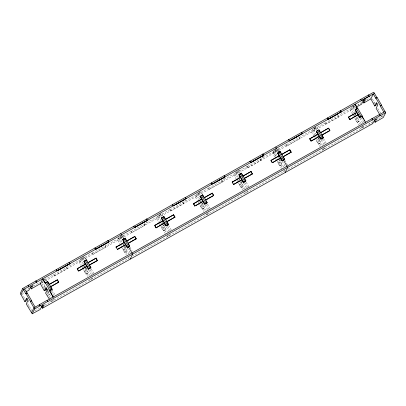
<?xml version="1.0" encoding="UTF-8"?>
<svg xmlns="http://www.w3.org/2000/svg" width="406" height="406" viewBox="0 0 406 406"><rect width="100%" height="100%" fill="white"/><g stroke="black" fill="none" stroke-linecap="round" stroke-linejoin="round"><path stroke-width="0.3" stroke-dasharray="2.03 1.52" d="M28.993 287.565L28.258 289.031L26.085 290.244M24.456 298.243L22.442 294.35M28.856 300.333L27.38 303.267L31.795 310.428M44.462 288.493L41.508 282.992L42.285 281.454M43.188 281.317L42.671 282.343L45.157 286.616M53.638 274.842L53.749 274.613L54.308 276.004L53.638 274.842L92.497 252.953L93.055 254.339L92.497 252.953M47.735 290.478L48.476 289.011M47.142 292.218L47.913 291.787L48.654 290.315M50.258 298.034L48.441 294.908L48.324 295.142L49.603 294.259L47.279 295.558M54.308 276.004L67.223 268.782L66.665 267.392M51.689 300.267L50.912 301.81L50.308 300.765M52.075 301.156L52.592 300.13M53.237 300.506L54.013 298.968M80.906 258.389L79.094 261.982L81.225 265.646M82.068 257.734L80.256 261.332L82.083 264.473M83.743 256.059L81.418 260.682L83.854 264.869M83.971 267.148L84.463 266.169M85.91 274.126L88.351 272.599L85.91 274.126L84.336 271.421L86.057 268.001M87.219 267.351L85.499 270.772L88.701 275.852M84.336 271.421L86.661 270.122L87.402 268.655M92.38 253.182L131.245 231.288L131.803 232.679L131.245 231.288M93.055 254.339L105.971 247.122L105.413 245.731M89.66 280.145L90.178 279.12M91.599 277.953L90.822 279.495L90.218 278.455M91.984 278.846L92.502 277.821M118.872 237.434L118.329 238.51L121.135 243.331M119.394 237.236L117.841 240.322L120.328 244.595M119.004 239.672L121.171 235.353M121.201 236.962L120.166 239.017L122.602 243.204M122.962 244.996L123.454 244.016M124.657 252.466L127.098 250.933L124.657 252.466L123.084 249.761L124.804 246.335M125.967 245.686L124.246 249.111L127.753 254.709M123.084 249.761L125.408 248.462L125.901 247.482M131.128 231.521L169.992 209.628L170.55 211.018L169.992 209.628M131.803 232.679L144.719 225.457L146.855 221.209M128.408 258.485L128.925 257.46M158.137 215.571L156.589 218.656L159.385 223.462M159.299 214.926L157.751 218.007L159.883 221.671M160.979 213.246L158.913 217.357L161.349 221.544M161.466 223.823L162.202 222.356M163.405 230.801L165.846 229.273L163.405 230.801L161.832 228.096L163.552 224.675L162.74 223.285M164.714 224.026L162.994 227.446L166.501 233.049M161.832 228.096L164.156 226.797L164.648 225.822M169.875 209.856L208.735 187.963L209.298 189.353L208.735 187.963M170.55 211.018L183.466 203.797L185.481 199.793M167.927 235.277L167.155 236.82L166.531 235.749M168.317 236.17L168.835 235.145M170.256 233.978L169.48 235.521L168.855 234.455M196.885 193.911L195.332 196.996L197.463 200.66M198.306 192.748L196.494 196.347L198.321 199.483M199.98 191.069L197.656 195.692L199.524 198.899M200.214 202.163L200.95 200.691L201.488 201.62M202.152 209.141L204.588 207.613L202.152 209.141L200.574 206.436L202.3 203.01M203.462 202.361L201.736 205.786L204.944 210.866M200.574 206.436L202.904 205.137L203.391 204.157M208.623 188.196L247.482 166.303L248.041 167.693L247.482 166.303M209.298 189.353L222.214 182.132L224.498 177.589M205.898 215.16L206.674 213.617M207.836 212.967L207.065 214.51L206.456 213.47M208.222 213.855L208.74 212.83M236.15 171.22L234.079 175.331L236.566 179.604M236.794 171.601L235.241 174.681L237.373 178.346M238.728 169.409L236.404 174.032L239.2 178.838M239.205 180.01L239.697 179.031M240.895 187.481L243.336 185.948L240.895 187.481L239.322 184.776L240.799 181.837M241.961 181.188L240.484 184.126L243.691 189.201M239.322 184.776L241.646 183.471L242.138 182.497M247.366 166.531L277.618 149.454M248.041 167.693L260.957 160.471L263.245 155.924M244.645 193.495L245.163 192.469M245.808 192.845L246.325 191.82M246.97 192.195L247.746 190.658M273.857 150.783L273.314 151.859L276.121 156.686L273.989 153.021L276.156 148.703M275.151 149.048L272.827 153.671L275.623 158.477M273.279 153.412L274.908 150.179M275.151 152.372L276.445 149.804L275.151 152.372L277.587 156.559M277.953 158.345L278.44 157.371M286.113 144.871L286.23 144.643L286.788 146.028L286.113 144.871L324.978 122.977L325.536 124.368L324.978 122.977M279.643 165.815L282.084 164.288L279.643 165.815L278.069 163.11L279.79 159.69M280.952 159.04L279.232 162.461L282.738 168.059M278.069 163.11L280.51 161.583M286.788 146.028L299.704 138.811L299.146 137.421M284.428 169.779L283.393 171.834L282.774 170.764M285.098 170.104L284.555 171.185L132.889 255.978M313.381 128.413L311.575 132.006L314.954 137.817M314.802 127.245L312.737 131.356L315.173 135.543M316.335 134.893L313.899 130.712L315.447 127.626M313.899 130.712L315.964 126.596M318.39 144.155L320.831 142.623L318.39 144.155L316.817 141.45L318.537 138.025M319.7 137.375L317.979 140.801L321.486 146.399M319.791 138.857L319.141 140.151L316.817 141.45M324.861 123.206L354.935 106.23M325.536 124.368L338.452 117.146L337.893 115.756M322.141 150.174L322.917 148.632M324.079 147.982L323.303 149.525L322.694 148.479M352.388 106.235L350.317 110.346L352.753 114.533M354.453 105.448L352.647 109.047L354.773 112.711M358.686 105.159L358.234 104.383L358.117 104.616L360.832 103.099L361.568 101.632M355.397 115.111L355.935 114.045M361.396 124.089L359.574 120.963L357.138 122.49L355.56 119.785L357.285 116.365L358.447 115.715M357.706 117.182L356.727 119.136L359.929 124.216M355.56 119.785L357.889 118.486L358.381 117.507M357.138 122.49L359.574 120.963M360.888 128.509L361.66 126.966M373.175 103.281L374.454 102.403L372.018 98.216M362.822 126.317L362.05 127.86L361.441 126.819M363.73 126.185L363.213 127.21L362.604 126.17M370.15 124.865L369.475 123.708L369.358 123.937L372.074 122.424L372.809 120.952M377.494 118.836L378.179 117.481M381.965 115.949L381.422 117.029L380.818 115.989M383.127 115.299L382.584 116.38L377.225 119.374M33.409 285.986L40.006 282.297M44.406 279.841L53.749 274.613M278.156 149.154L286.23 144.643M355.483 105.92L358.234 104.383M366.522 99.754L370.272 97.653M22.584 293.574L23.655 292.975M41.508 282.992L42.879 282.226M45.081 280.998L121.82 238.094M123.845 236.962L355.778 107.296M43.944 287.179L45.107 286.529L43.828 287.412M27.907 306.393L29.07 305.743M34.759 310.839L39.499 308.357M44.65 305.312L129.57 257.835M287.91 169.312L369.475 123.708M380.767 113.254L377.575 108.199M374.337 102.632L375.596 104.794M372.074 122.424L372.744 123.581M355.636 108.214L353.809 105.073L351.479 109.696L353.915 113.883M361.041 117.507L363.771 122.196M352.951 106.245L354.474 108.864M355.28 114.005L355.91 115.086M357.889 118.486L359.462 121.191M354.118 114.654L355.377 116.816M353.068 115.076L353.697 116.157M354.869 118.166L359.066 125.388M337.777 115.989L338.452 117.146M316.832 127.134L317.746 128.702M315.366 127.256L316.888 129.874M322.298 139.172L325.323 144.379M314.203 127.905L315.726 130.524M317.187 135.705L318.268 137.563M317.908 137.598L322.648 145.749M319.141 140.151L320.715 142.856M315.371 136.315L316 137.401M315.853 139.365L320.324 147.048M299.029 137.649L299.704 138.811M278.085 148.794L279.912 151.935M275.456 149.57L277.019 152.25M282.302 161.334L285.717 167.211M279.161 159.264L283.596 166.891M280.394 161.811L281.967 164.516M275.933 159.015L276.867 160.614M277.176 161.152L281.576 168.708M260.398 159.081L261.073 160.243M260.282 159.309L260.957 160.471M246.711 166.734L247.381 167.896M239.038 169.931L240.596 172.611M246.188 182.228L249.294 187.572M237.87 170.581L239.393 173.2M244.803 182.497L247.528 187.181M237.013 171.753L238.271 173.915M243.554 182.994L246.975 188.871M239.51 179.376L240.443 180.975M240.753 181.512L245.107 188.988M241.646 183.471L243.219 186.181M237.875 179.64L238.505 180.721M236.876 180.142L238.119 182.279M238.434 182.812L242.529 189.851M221.651 180.746L222.326 181.903M221.539 180.975L222.214 182.132M200.29 191.596L201.848 194.276M207.441 203.893L210.552 209.232M199.128 192.246L200.65 194.86M206.36 204.68L208.78 208.841M197.966 192.896L199.524 195.575M204.893 204.807L208.227 210.531M200.767 201.036L201.696 202.64M202.01 203.173L206.106 210.217M202.904 205.137L204.477 207.842M199.133 201.305L199.762 202.386M198.443 202.335L199.371 203.939M199.686 204.472L203.782 211.516M182.908 202.406L183.583 203.563M182.791 202.635L183.466 203.797M161.847 213.779L163.1 215.936M168.475 225.168L171.2 229.857M160.38 213.906L161.903 216.525M167.612 226.34L170.337 231.024M159.218 214.556L160.776 217.235M166.369 226.852L169.48 232.196M162.019 222.701L162.953 224.3M163.263 224.838L167.612 232.318M164.156 226.797L165.729 229.502M159.695 223.995L160.629 225.599M160.938 226.132L165.338 233.699M144.16 224.066L144.835 225.228M144.044 224.3L144.719 225.457M122.795 234.917L124.358 237.601M129.95 247.218L132.148 250.999M120.48 236.231L122.033 238.901M127.317 247.985L130.737 253.862M124.515 246.498L128.869 253.978M122.8 243.976L123.429 245.062M125.408 248.462L126.982 251.167M120.638 245.128L121.881 247.264M122.191 247.802L126.286 254.841M105.296 245.96L105.971 247.122M85.61 259.261L84.057 256.592L85.57 259.195M91.203 268.879L94.314 274.223M82.885 257.231L84.407 259.845M90.122 269.665L92.543 273.832M81.723 257.881L83.286 260.566M88.655 269.792L91.989 275.522M84.712 265.681L85.25 266.61M84.529 266.026L85.458 267.625M85.767 268.163L90.168 275.72M86.661 270.122L88.234 272.827M82.89 266.29L83.519 267.371M82.205 267.326L83.134 268.929M83.448 269.462L87.539 276.501M66.548 267.625L67.223 268.782M45.609 278.765L47.436 281.906M51.932 289.635L54.957 294.842M44.142 278.892L45.665 281.51M51.374 291.325L53.795 295.492M47.644 290.894L51.374 297.304M47.913 291.787L49.491 294.492M46.751 292.437L48.009 294.599M359.878 118.161L362.604 122.845M323.46 138.522L326.185 143.206M321.136 139.821L323.861 144.506M284.713 160.182L287.438 164.872M120.775 236.744L121.993 238.835M324.983 147.845L324.465 148.875L324.983 147.845"/><path stroke-width="0.61" d="M363.416 118.943L361.903 116.339L362.132 115.877L357.635 108.148L355.083 109.909L359.285 117.136M357.635 108.148L357.407 108.61M362.132 115.877L359.579 117.638M35.967 280.901L36.525 282.292L35.967 280.901L22.741 288.463L20.3 293.315L24.867 301.597L26.03 300.947L27.263 298.501M20.975 294.477L23.416 289.62L36.642 282.063M26.334 291.478L26.217 291.706L28.933 290.194L30.653 286.768L32.977 285.469L31.257 288.894L30.582 287.732L31.318 286.266M22.741 288.463L25.852 293.807L27.131 292.929L31.627 300.658L30.348 301.536L34.657 308.946L32.216 313.797L26.217 303.916L27.938 300.491L26.588 298.171L24.867 301.597M25.852 293.807L27.131 292.929M30.348 301.536L31.627 300.658M50.537 290.417L52.161 289.179L47.664 281.444L45.107 283.205L42.676 279.018M46.274 282.556L46.502 282.099L50.999 289.828L50.77 290.285M31.541 312.64L33.982 307.784L47.208 300.227L47.766 301.617L47.314 300.841M47.436 281.906L47.664 281.444M57.388 279.759L58.621 282.312L57.388 279.759L49.121 284.383L47.548 281.678L45.223 282.977L42.787 278.79L40.346 283.642L44.244 290.767L45.964 287.341L47.314 289.661L45.589 293.086L49.4 299.207M45.406 290.117L46.386 288.158M35.85 281.135L69.223 262.312L69.781 263.697L69.223 262.312M69.898 263.469L56.865 270.919L56.19 269.762M34.657 308.946L47.883 301.384M52.161 289.179L49.603 290.935L53.242 297.182L49.72 290.706L52.044 289.407L50.471 286.702L58.738 282.079M41.823 307.058L42.559 305.591L41.823 307.058L42.498 308.215L372.744 123.581L374.469 120.156L376.793 118.856L375.073 122.282L374.398 121.12L375.134 119.653M42.498 308.215L44.218 304.794L41.894 306.094L40.174 309.514L32.216 313.797M47.208 300.227L47.091 300.455L379.783 114.294L379.245 115.355M88.741 269.056L90.908 267.513L86.412 259.784L83.854 261.545L87.721 268.193M85.016 260.896L85.25 260.434L89.746 268.163L89.513 268.625M86.179 260.246L86.412 259.784M86.925 261.099L86.295 260.013L83.971 261.317L85.427 264.25L77.165 268.868M69.106 262.54L107.971 240.646L108.529 242.037L107.971 240.646M90.792 267.742L88.467 269.046L86.894 266.336L79.063 270.883M108.646 241.809L95.613 249.259L94.938 248.096M88.351 269.274L90.908 267.513M87.752 262.951L96.136 258.099L97.369 260.647L89.655 264.961M124.292 242.357L115.908 247.208L124.175 242.585L122.719 239.652L125.043 238.352M125.642 244.676L117.258 249.528L125.642 244.676L127.215 247.381L129.539 246.082L127.966 243.377L136.228 238.753L134.878 236.434L126.616 241.057L126.499 241.286L134.878 236.434M122.602 239.88L125.16 238.124L129.656 245.853L129.423 246.31M123.764 239.23L123.997 238.774L128.494 246.503L128.26 246.96M124.926 238.581L125.16 238.124M107.854 240.875L146.718 218.986L147.276 220.372M147.393 220.143L134.361 227.593L133.686 226.436M127.098 247.609L129.656 245.853M128.397 243.295L136.228 238.753M147.053 219.986L146.718 218.986M130.245 258.992L132.686 254.141L128.377 246.731M154.925 226.01L156.005 227.862L164.384 223.011L165.958 225.716L168.282 224.416L166.709 221.712L174.976 217.093L173.626 214.774L165.359 219.392L163.785 216.687L161.461 217.986L162.923 220.925L154.656 225.543M168.17 224.65L168.399 224.188L163.902 216.459L161.349 218.22L165.749 225.782M162.512 217.57L162.74 217.108L167.236 224.838L167.008 225.3M163.674 216.921L163.902 216.459M146.602 219.215L185.461 197.321L186.024 198.712L185.461 197.321M164.384 223.011L156.005 227.862M186.136 198.483L173.108 205.933L172.433 204.771M168.399 224.188L165.846 225.949L167.703 224.909M165.247 219.626L173.626 214.774M166.597 221.94L174.976 217.093M194.748 206.202L193.515 203.655L201.782 199.031L200.209 196.326L202.533 195.027M200.097 196.56L202.65 194.799L207.146 202.528L204.979 204.071M201.259 195.905L201.488 195.448L205.984 203.178L205.756 203.639M202.421 195.256L202.65 194.799M201.782 199.031L193.403 203.883M185.349 197.555L224.208 175.661L224.883 176.818L224.351 177.884M206.086 201.132L207.03 202.756L204.705 204.056L203.132 201.351L195.854 205.583M224.883 176.818L211.851 184.268L211.181 183.111M204.594 204.289L207.146 202.528M204.543 197.651L212.374 193.109L213.723 195.428L205.893 199.97M224.208 175.661L224.092 175.889L262.956 153.996L263.631 155.158L263.098 156.219M232.689 183.147L232.262 181.989L240.53 177.371L238.956 174.661L241.281 173.362L242.854 176.067L251.121 171.449L252.354 173.996L244.64 178.31M252.471 173.768L244.204 178.386L245.777 181.091L243.453 182.395L241.88 179.685L233.496 184.537L241.21 180.223M239.073 174.433L238.84 174.895L243.336 182.624L245.894 180.863L241.397 173.134L239.073 174.433L243.57 182.167L243.336 182.624M240.002 174.245L240.235 173.783L244.732 181.512L244.498 181.974M241.164 173.595L241.397 173.134M240.53 177.371L232.146 182.218M263.631 155.158L250.598 162.608L249.923 161.446M242.737 176.3L251.121 171.449M263.514 155.386L262.956 153.996M284.408 159.665L284.642 159.203L280.145 151.474L277.587 153.235L281.987 160.801M278.749 152.585L278.983 152.123L287.671 167.49L285.23 172.342M278.983 152.123L278.866 152.351L275.755 147.008M271.974 162.415L270.893 160.558L279.161 155.934L277.704 153.001L280.145 151.474M262.839 154.229L301.704 132.336L302.262 133.726L301.704 132.336M284.525 159.431L282.2 160.73L280.627 158.025L272.796 162.567M302.379 133.493L289.346 140.948L288.671 139.786M284.642 159.203L282.084 160.964L283.479 159.852M281.485 154.64L289.869 149.789L291.219 152.108L282.835 156.96L291.219 152.108M318.025 134.046L309.641 138.898L317.908 134.274L316.452 131.341L318.893 129.813L323.389 137.543L323.156 137.999M322.049 138.537L322.222 138.192L317.725 130.463L316.452 131.341L320.831 139.299L323.389 137.543M318.893 129.813L320.349 132.747L328.616 128.123L329.961 130.443L321.699 135.066L323.272 137.771L320.948 139.07L319.375 136.365L311.108 140.989L309.758 138.669M301.587 132.564L340.451 110.676L341.01 112.061L340.451 110.676M319.375 136.365L310.991 141.217L309.91 139.359M341.121 111.833L328.094 119.283L327.419 118.126M320.77 132.676L328.616 128.123M348.658 117.699L349.739 119.552L358.117 114.705L359.696 117.41L362.02 116.111L365.654 122.358M340.335 110.904L368.541 94.968L369.1 96.359L368.541 94.968M356.356 109.031L356.473 108.798L360.97 116.527L360.741 116.989M369.216 96.126L361.35 100.688L360.675 99.531M355.088 104.19L357.524 108.377L355.199 109.681L356.656 112.614L348.389 117.238M364.141 99.84L363.157 101.799L363.832 102.957L370.856 98.866L373.297 94.009L375.733 98.196L376.509 97.765M363.832 102.957L365.552 99.536L363.228 100.835L361.502 104.256L356.301 107.001M358.117 114.705L349.739 119.552M375.733 98.196L377.012 97.318L381.508 105.047L380.229 105.925L383.863 112.173M377.012 97.318L376.895 97.547L373.784 92.203L368.425 95.197M370.856 98.866L374.748 105.986L376.469 102.566L377.819 104.88L376.098 108.306L380.341 115.68L385.7 112.685L381.391 105.276M376.895 103.383L375.91 105.337L374.748 105.986M47.766 301.617L380.458 115.451M380.229 105.925L381.508 105.047M385.7 112.685L383.259 117.537L375.073 122.282M36.525 282.292L374.459 93.36M58.241 270.315L70.177 263.646M96.029 249.193L108.676 242.118M134.614 227.619L136.289 226.68M137.39 226.066L139.593 224.833M140.699 224.213L146.236 221.118M175.575 204.715L183.877 200.077M213.211 183.674L224.838 177.173M250.852 162.628L263.565 155.523M289.62 140.958L290.721 140.344M291.828 139.725L298.446 136.02M327.815 119.608L337.746 114.05M40.681 283.459L31.257 288.894M85.544 264.022L77.277 268.64L78.627 270.959L86.894 266.336M87.869 262.718L96.136 258.099M163.034 220.691L154.772 225.315L156.117 227.634M212.374 193.109L204.106 197.732L202.848 195.565M279.277 155.706L271.01 160.329L272.36 162.649L280.627 158.025M281.602 154.407L289.869 149.789M356.772 112.386L348.505 117.004L349.855 119.323M49.557 284.307L57.271 279.993M97.486 260.419L89.218 265.037L90.162 266.661M203.132 201.351L194.865 205.974L193.515 203.655M205.456 200.051L213.723 195.428M51.46 286.316L58.073 282.617M322.131 134.985L329.85 130.676L328.5 128.357M44.244 290.767L46.568 289.468M243.57 182.167L245.894 180.863M127.484 247.396L129.037 246.528M379.666 114.522L385.025 111.523M375.849 97.968L380.346 105.697M360.792 99.303L361.467 100.46M372.033 118.623L372.708 119.785M371.916 118.856L372.591 120.014M354.971 104.423L357.493 108.757M364.025 119.983L364.629 121.024M355.311 109.447L359.807 117.177M327.535 117.892L328.21 119.054M316.563 131.113L321.06 138.842M288.788 139.557L289.463 140.715M289.752 150.017L291.102 152.336M280.028 151.702L280.972 153.326M283.266 157.269L284.21 158.893M277.821 152.773L282.317 160.502M250.04 161.218L250.715 162.38M251.004 171.677L252.354 173.996M232.262 181.989L233.612 184.309M224.32 176.275L224.767 177.052M211.293 182.883L211.968 184.04M212.257 193.342L213.607 195.662M200.325 196.098L204.822 203.827M199.833 196.108L204.274 203.746M172.55 204.543L173.22 205.7M173.509 215.002L174.859 217.322M161.578 217.758L166.074 225.487M133.802 226.203L134.477 227.365M134.767 236.662L136.111 238.982M125.358 238.89L126.302 240.514M120.77 233.658L123.881 239.002M122.835 239.423L127.332 247.152M123.231 240.966L125.449 244.777M126.073 245.848L126.692 246.914M116.025 246.98L117.375 249.299M95.055 247.868L95.73 249.025M96.019 258.328L97.369 260.647M84.088 261.083L88.584 268.813M77.434 269.335L78.51 271.188M56.307 269.528L56.982 270.69M45.34 282.749L49.836 290.478M46.401 288.757L47.335 290.356M28.217 285.235L28.892 286.392M39.458 304.561L40.133 305.718M28.1 285.464L28.775 286.626M39.341 304.789L40.016 305.946M24.578 288.97L27.014 293.157M31.511 300.887L35.144 307.134M25.969 293.579L30.465 301.308M316.452 131.341L317.908 134.274"/></g></svg>
